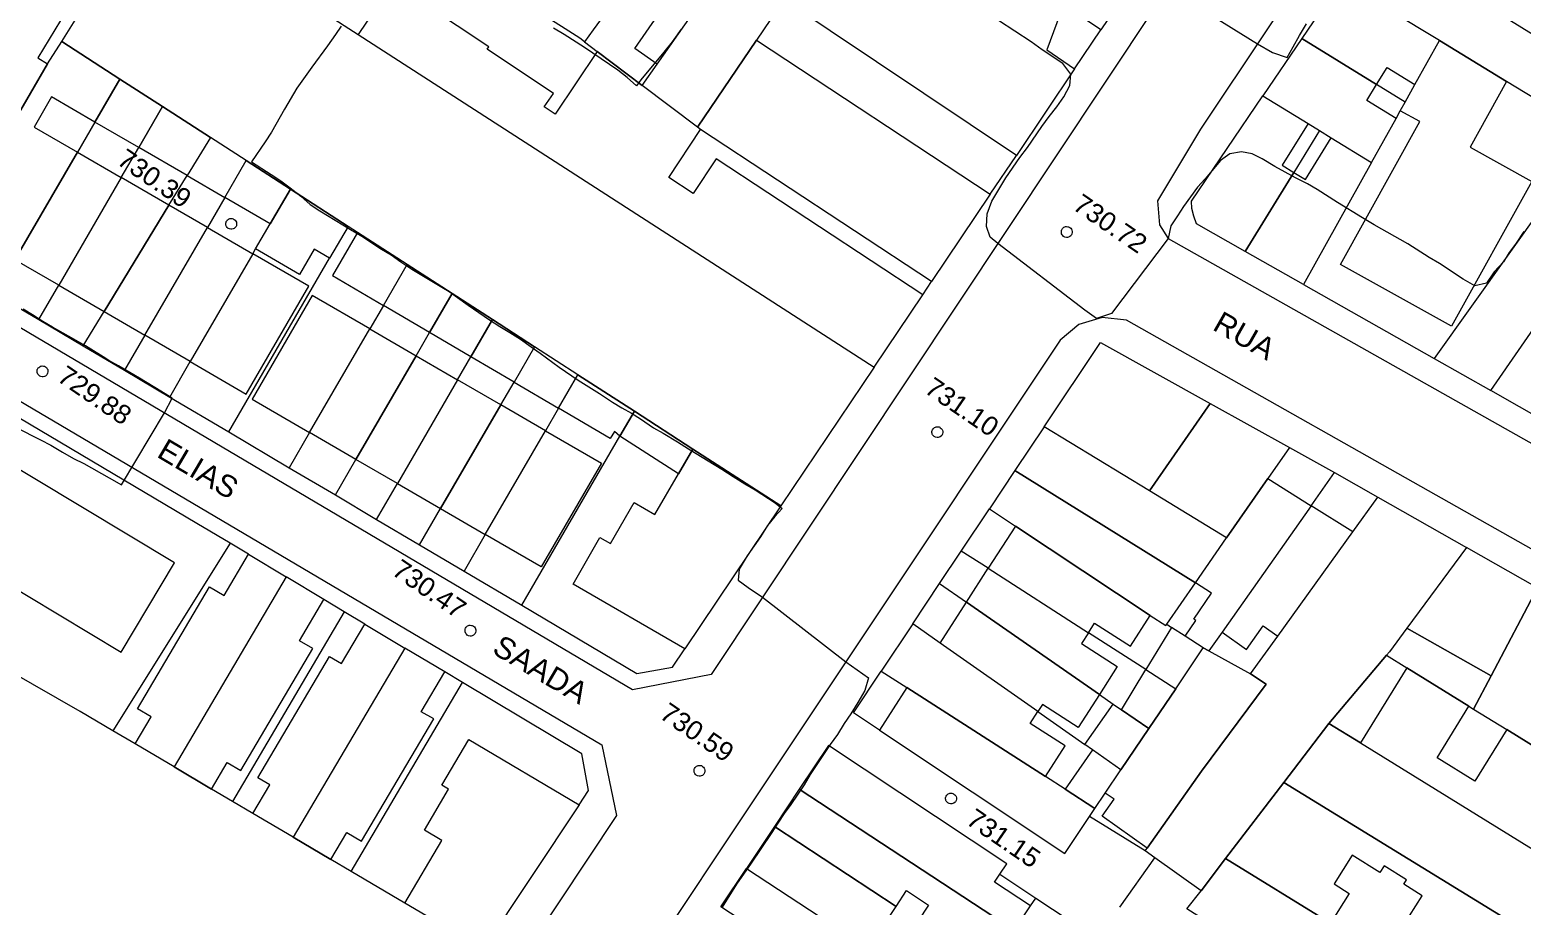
# Model space of a CAD drawing. Header units: metres. Extents: x 322294 to 7190115, y 7390841 to 10157759.
# Drawn here: x 322799.7 to 322936.9, y 7393449.4 to 7393530 of the extents above; entities that cross this region are included whole.
import ezdxf
from ezdxf.enums import TextEntityAlignment as Align

# ---------------------------------------------------------------- set-up
doc = ezdxf.new("R2010")
doc.units = ezdxf.units.M
doc.layers.get('0').update_dxf_attribs({"lineweight": 18})
for name, color, linetype, lineweight in [('100_SIST_VIARIO_MEIO_FIO', 1, 'Continuous', 18), ('160_P_SIMP_ASF_TOP', 7, 'Continuous', 18), ('206_MURO_E_MURO_ARRIMO', 7, 'Continuous', 18), ('214_PROJ_BEIRAL_EDIF', 10, 'Continuous', 18), ('600_CURVA_MESTRA', 14, 'Continuous', 18), ('604_CURVA_INTERM', 7, 'Continuous', 18), ('606_PTO_COTADO', 7, 'Continuous', 18), ('608_PTO_COTADO_INTERVIA', 1, 'Continuous', 18)]:
    doc.layers.add(name, color=color, linetype=linetype, lineweight=lineweight)
doc.styles.add('Style-Arial', font='arial.ttf', dxfattribs={"height": 1.75})

# ---------------------------------------------------------------- blocks, each defined once
blk = doc.blocks.new('SP09')
at = {"color": 0, "linetype": 'Continuous'}
blk.add_lwpolyline([(-0.03, -0.51), (-0.14, -0.49), (-0.24, -0.46), (-0.31, -0.42), (-0.35, -0.39), (-0.42, -0.31), (-0.47, -0.24), (-0.51, -0.15), (-0.52, -0.09), (-0.52, 0.03), (-0.51, 0.11), (-0.48, 0.2), (-0.44, 0.27), (-0.4, 0.33), (-0.32, 0.39), (-0.23, 0.44), (-0.15, 0.48), (-0.1, 0.48), (-0.03, 0.48), (0.08, 0.48), (0.19, 0.44), (0.27, 0.4), (0.35, 0.32), (0.41, 0.23), (0.46, 0.11), (0.48, 0.03), (0.48, -0.03), (0.47, -0.08), (0.44, -0.21), (0.38, -0.3), (0.31, -0.38), (0.23, -0.44), (0.1, -0.49), (0.02, -0.51)], close=True, dxfattribs=at)
blk = doc.blocks.new('SP10')
at = {"color": 0, "linetype": 'Continuous'}
blk.add_lwpolyline([(-0.03, -0.51), (-0.14, -0.49), (-0.24, -0.46), (-0.31, -0.42), (-0.35, -0.39), (-0.42, -0.31), (-0.47, -0.24), (-0.51, -0.15), (-0.52, -0.09), (-0.52, 0.03), (-0.51, 0.11), (-0.48, 0.2), (-0.44, 0.27), (-0.4, 0.33), (-0.32, 0.39), (-0.23, 0.44), (-0.15, 0.48), (-0.1, 0.48), (-0.03, 0.48), (0.08, 0.48), (0.19, 0.44), (0.27, 0.4), (0.35, 0.32), (0.41, 0.23), (0.46, 0.11), (0.48, 0.03), (0.48, -0.03), (0.47, -0.08), (0.44, -0.21), (0.38, -0.3), (0.31, -0.38), (0.23, -0.44), (0.1, -0.49), (0.02, -0.51)], close=True, dxfattribs=at)

msp = doc.modelspace()

# ---------------------------------------------------------------- linework, layer by layer
at = {"layer": '100_SIST_VIARIO_MEIO_FIO'}
for points in [[(322900.96, 7393538.542), (322902.554, 7393537.071), (322903.436, 7393535.021), (322903.17, 7393532.102), (322862.346, 7393470.713), (322855.114, 7393469.324), (322721.076, 7393548.629), (322719.914, 7393554.409), (322762.751, 7393611.299), (322764.582, 7393612.58), (322766.759, 7393613.091), (322768.971, 7393612.757), (322851.08, 7393566.635)], [(322956.287, 7393587.088), (322954.199, 7393587.706), (322952.049, 7393587.147), (322950.503, 7393585.55), (322907.344, 7393520.883), (322903.406, 7393514.297), (322903.578, 7393512.086), (322904.374, 7393510.826), (322976.5, 7393470.182), (322978.732, 7393470.195), (322980.747, 7393471.153), (322981.746, 7393472.189), (323030.519, 7393541.505), (323030.344, 7393544.441), (323028.326, 7393546.609), (322997.897, 7393563.735)], [(322716.848, 7393544.466), (322784.438, 7393504.341), (322852.286, 7393464.245), (322853.64, 7393457.744), (322808.55, 7393389.808), (322806.057, 7393388.209), (322803.095, 7393388.157), (322801.716, 7393388.735), (322698.636, 7393453.14), (322664.209, 7393474.615), (322663.254, 7393476.628), (322663.354, 7393478.853), (322663.8, 7393479.879), (322711.666, 7393543.317), (322713.616, 7393544.405), (322716.574, 7393544.536)], [(322847.495, 7393430.969), (322845.464, 7393426.544), (322845.645, 7393424.317), (322845.906, 7393423.614), (322886.75, 7393382.448), (322889.405, 7393380.496), (322905.017, 7393373.258), (322909.758, 7393371.497), (322911.202, 7393371.824), (322912.169, 7393372.7), (322968.022, 7393452.599), (322971.487, 7393457.984), (322971.647, 7393460.947), (322970.342, 7393463.613), (322969.787, 7393464.177), (322900.535, 7393503.328), (322898.313, 7393503.566), (322896.173, 7393502.921), (322894.452, 7393501.494), (322875.46, 7393472.999)]]:
    msp.add_lwpolyline(points, close=True, dxfattribs=at)
at = {"layer": '206_MURO_E_MURO_ARRIMO'}
for p, q in [((322895.782, 7393526.458), (322898.182, 7393530.032)), ((322888.023, 7393514.905), (322890.419, 7393518.472)), ((322881.807, 7393505.649), (322882.625, 7393506.867)), ((322916.844, 7393506.608), (322928.839, 7393499.805)), ((322796.506, 7393505.745), (322800.51, 7393503.376)), ((322800.51, 7393503.376), (322804.588, 7393500.963)), ((322804.588, 7393500.963), (322808.395, 7393498.71)), ((322808.395, 7393498.71), (322812.548, 7393496.253)), ((322815.057, 7393484.624), (322795.307, 7393496.322)), ((322812.548, 7393496.253), (322817.979, 7393493.039)), ((322817.979, 7393493.039), (322823.541, 7393489.749)), ((322915.53, 7393491.616), (322919.69, 7393489.301)), ((322823.541, 7393489.749), (322827.785, 7393487.238)), ((322919.69, 7393489.301), (322923.657, 7393487.05)), ((322827.785, 7393487.238), (322831.576, 7393484.995)), ((322885.355, 7393482.083), (322887.94, 7393485.961)), ((322818.103, 7393482.798), (322815.057, 7393484.624)), ((322831.576, 7393484.995), (322835.538, 7393482.651)), ((322819.797, 7393481.783), (322818.103, 7393482.798)), ((322835.538, 7393482.651), (322839.625, 7393480.233)), ((322883.359, 7393479.088), (322885.355, 7393482.083)), ((322839.625, 7393480.233), (322844.93, 7393477.094)), ((322880.887, 7393475.379), (322883.359, 7393479.088)), ((322828.609, 7393476.5), (322826.727, 7393477.628)), ((322830.507, 7393475.362), (322828.609, 7393476.5)), ((322844.93, 7393477.094), (322855.519, 7393470.829)), ((322858.806, 7393471.4), (322859.931, 7393473.075)), ((322839.482, 7393469.981), (322837.849, 7393470.96)), ((322855.519, 7393470.829), (322858.806, 7393471.4)), ((322875.434, 7393467.197), (322877.991, 7393471.034)), ((322850.442, 7393463.41), (322839.482, 7393469.981)), ((322877.837, 7393465.598), (322875.434, 7393467.197)), ((322851.068, 7393460.034), (322850.442, 7393463.41)), ((322850.212, 7393458.745), (322851.068, 7393460.034)), ((322902.254, 7393454.488), (322897.141, 7393457.647)), ((322899.946, 7393449.309), (322903.146, 7393453.859)), ((322888.904, 7393452.351), (322892.212, 7393450.15)), ((322892.212, 7393450.15), (322896.9, 7393447.031))]:
    msp.add_line(p, q, dxfattribs=at)
for points in [[(322850.704, 7393528.938), (322850.263, 7393529.272), (322846.661, 7393531.571)], [(322926.178, 7393523.387), (322923.548, 7393525.005)], [(322805.676, 7393521.553), (322804.065, 7393518.777)], [(322925.339, 7393521.877), (322925.736, 7393522.591)], [(322918.306, 7393520.765), (322915.944, 7393516.924)], [(322808.09, 7393516.443), (322809.7, 7393519.219)], [(322812.482, 7393513.895), (322814.155, 7393516.635)], [(322817.625, 7393514.622), (322816.015, 7393511.846)], [(322820.189, 7393509.424), (322820.448, 7393509.872)], [(322817.979, 7393493.039), (322827.251, 7393509.022)], [(322800.51, 7393503.376), (322802.339, 7393506.529)], [(322804.588, 7393500.963), (322806.509, 7393504.11)], [(322832.203, 7393504.681), (322830.947, 7393502.517)], [(322835.212, 7393500.043), (322836.454, 7393502.184)], [(322810.264, 7393501.932), (322808.395, 7393498.71)], [(322812.548, 7393496.253), (322814.438, 7393499.51)], [(322839.022, 7393497.833), (322840.252, 7393499.952)], [(322843.004, 7393495.523), (322844.221, 7393497.621)], [(322848.315, 7393495.215), (322847.112, 7393493.14)], [(322825.412, 7393492.975), (322823.541, 7393489.749)], [(322844.93, 7393477.094), (322853.956, 7393492.653)], [(322827.785, 7393487.238), (322829.677, 7393490.501)], [(322917.54, 7393486.252), (322919.69, 7393489.301)], [(322831.576, 7393484.995), (322833.487, 7393488.29)], [(322835.538, 7393482.651), (322837.469, 7393485.981)], [(322841.577, 7393483.598), (322839.625, 7393480.233)], [(322818.103, 7393482.798), (322807.329, 7393465.529)], [(322887.832, 7393480.492), (322885.355, 7393482.083)], [(322883.359, 7393479.088), (322885.829, 7393477.374)], [(322828.609, 7393476.5), (322818.313, 7393459.049)], [(322904.247, 7393475.338), (322904.68, 7393475.06)], [(322902.333, 7393471.177), (322897.056, 7393474.567)], [(322829.231, 7393452.607), (322839.482, 7393469.981)], [(322898.059, 7393468.888), (322899.338, 7393468)], [(322892.392, 7393467.308), (322896.721, 7393464.271)], [(322891.727, 7393449.429), (322892.212, 7393450.15)]]:
    msp.add_lwpolyline(points, dxfattribs=at)
at = {"layer": '214_PROJ_BEIRAL_EDIF'}
for points in [[(322870.585, 7393535.106), (322879.872, 7393548.845), (322899.531, 7393537.763), (322900.755, 7393533.862), (322898.182, 7393530.032), (322894.767, 7393532.325), (322893.211, 7393528.184), (322895.782, 7393526.458), (322890.419, 7393518.472), (322869.044, 7393532.827)], [(322870.585, 7393535.106), (322869.044, 7393532.827), (322866.508, 7393529.075), (322861.101, 7393521.077), (322856.008, 7393524.928), (322857.383, 7393526.879), (322860.513, 7393531.319), (322872.531, 7393548.371), (322875.565, 7393546.233), (322872.212, 7393541.476), (322873.054, 7393540.883), (322870.461, 7393537.204), (322869.711, 7393537.733), (322868.765, 7393536.389)], [(322829.835, 7393511.385), (322828.952, 7393511.956), (322823.646, 7393515.384), (322819.588, 7393518.006), (322816.292, 7393520.136), (322811.884, 7393522.984), (322807.972, 7393525.512), (322802.626, 7393528.967), (322804.01, 7393531.162), (322807.622, 7393536.893), (322810.796, 7393541.928), (322829.892, 7393529.606), (322877.337, 7393498.992), (322868.765, 7393486.229), (322860.66, 7393491.467), (322855.283, 7393494.941), (322850.099, 7393498.291), (322846.106, 7393500.871), (322842.236, 7393503.372), (322838.532, 7393505.765), (322834.386, 7393508.444)], [(322788.787, 7393519.04), (322797.472, 7393533.331), (322798.202, 7393534.531), (322800.092, 7393533.382), (322801.102, 7393535.045), (322799.212, 7393536.193), (322799.574, 7393536.789), (322801.868, 7393540.564), (322807.622, 7393536.893), (322804.01, 7393531.162), (322803.038, 7393531.752), (322800.421, 7393527.446), (322801.323, 7393526.898), (322798.188, 7393521.497), (322795.48, 7393516.831), (322793.335, 7393518.134), (322792.51, 7393516.777)], [(322947.972, 7393523.419), (322950.257, 7393522.005), (322953.76, 7393519.837), (322951.144, 7393515.734), (322948.342, 7393517.521), (322943.548, 7393520.417), (322935.508, 7393525.292), (322929.325, 7393529.042), (322920.259, 7393534.547), (322923.105, 7393538.809)], [(322861.374, 7393520.871), (322861.101, 7393521.077), (322856.008, 7393524.928), (322851.872, 7393528.055), (322848.001, 7393522.276), (322847.002, 7393522.945), (322847.839, 7393524.194), (322841.752, 7393528.271), (322841.886, 7393528.471), (322833.081, 7393534.367), (322829.892, 7393529.606), (322877.337, 7393498.992), (322881.807, 7393505.649), (322862.799, 7393518.168), (322860.691, 7393514.967), (322858.456, 7393516.439)], [(322923.548, 7393525.005), (322924.511, 7393526.571), (322927.073, 7393524.995), (322929.325, 7393529.042), (322920.259, 7393534.547), (322916.662, 7393529.241)], [(322850.704, 7393528.938), (322851.872, 7393528.055), (322856.008, 7393524.928), (322857.383, 7393526.879), (322855.318, 7393528.334), (322857.428, 7393531.328), (322854.139, 7393533.646), (322853.344, 7393532.557), (322851.51, 7393530.042)], [(322805.676, 7393521.553), (322801.687, 7393523.867), (322800.076, 7393521.091), (322804.065, 7393518.777), (322798.315, 7393508.863), (322793.224, 7393511.816), (322798.675, 7393521.214), (322798.188, 7393521.497), (322801.323, 7393526.898), (322802.626, 7393528.967), (322807.972, 7393525.512)], [(322861.101, 7393521.077), (322866.508, 7393529.075), (322888.023, 7393514.905), (322882.625, 7393506.867), (322861.374, 7393520.871)], [(322923.548, 7393525.005), (322916.662, 7393529.241), (322913.091, 7393523.973), (322917.244, 7393521.418), (322918.306, 7393520.765), (322919.376, 7393520.106), (322923.084, 7393517.825), (322925.339, 7393521.877), (322922.644, 7393523.535)], [(322926.178, 7393523.387), (322927.073, 7393524.995), (322929.325, 7393529.042), (322935.508, 7393525.292), (322932.147, 7393519.251), (322937.837, 7393516.085), (322930.428, 7393502.767), (322920.22, 7393508.447), (322927.533, 7393521.591), (322925.736, 7393522.591)], [(322809.7, 7393519.219), (322805.676, 7393521.553), (322807.972, 7393525.512), (322811.884, 7393522.984)], [(322814.155, 7393516.635), (322809.7, 7393519.219), (322811.884, 7393522.984), (322816.292, 7393520.136)], [(322917.244, 7393521.418), (322914.881, 7393517.578), (322915.944, 7393516.924), (322911.472, 7393509.654), (322906.988, 7393512.197), (322906.755, 7393512.88), (322906.562, 7393513.594), (322906.52, 7393514.281), (322913.091, 7393523.973)], [(322814.155, 7393516.635), (322817.625, 7393514.622), (322819.588, 7393518.006), (322816.292, 7393520.136)], [(322915.944, 7393516.924), (322917.014, 7393516.266), (322919.376, 7393520.106), (322923.084, 7393517.825), (322916.844, 7393506.608), (322911.472, 7393509.654)], [(322808.09, 7393516.443), (322802.339, 7393506.529), (322798.315, 7393508.863), (322804.065, 7393518.777)], [(322947.056, 7393515.659), (322942.432, 7393518.853), (322928.839, 7393499.805), (322934.061, 7393496.843)], [(322821.799, 7393512.201), (322817.625, 7393514.622), (322819.588, 7393518.006), (322823.646, 7393515.384)], [(322808.09, 7393516.443), (322802.339, 7393506.529), (322806.509, 7393504.11), (322812.482, 7393513.895)], [(322827.251, 7393509.022), (322825.829, 7393509.847), (322824.485, 7393507.53), (322820.448, 7393509.872), (322821.799, 7393512.201), (322823.646, 7393515.384), (322828.952, 7393511.956)], [(322947.056, 7393515.659), (322951.882, 7393512.326), (322948.507, 7393507.364), (322939.321, 7393493.861), (322934.061, 7393496.843)], [(322812.482, 7393513.895), (322806.509, 7393504.11), (322810.264, 7393501.932), (322816.015, 7393511.846)], [(322820.189, 7393509.424), (322814.438, 7393499.51), (322810.264, 7393501.932), (322816.015, 7393511.846)], [(322832.203, 7393504.681), (322834.386, 7393508.444), (322829.835, 7393511.385), (322827.536, 7393507.423)], [(322820.189, 7393509.424), (322814.438, 7393499.51), (322819.581, 7393496.527), (322825.331, 7393506.441)], [(322836.454, 7393502.184), (322832.203, 7393504.681), (322834.386, 7393508.444), (322838.532, 7393505.765)], [(322825.412, 7393492.975), (322830.947, 7393502.517), (322825.659, 7393505.585), (322820.124, 7393496.042)], [(322840.252, 7393499.952), (322836.454, 7393502.184), (322838.532, 7393505.765), (322842.236, 7393503.372)], [(322825.412, 7393492.975), (322830.947, 7393502.517), (322835.212, 7393500.043), (322829.677, 7393490.501)], [(322844.221, 7393497.621), (322840.252, 7393499.952), (322842.236, 7393503.372), (322846.106, 7393500.871)], [(322844.221, 7393497.621), (322848.315, 7393495.215), (322850.099, 7393498.291), (322846.106, 7393500.871)], [(322908.243, 7393495.67), (322902.658, 7393487.613), (322892.979, 7393493.521), (322898.153, 7393501.284)], [(322839.022, 7393497.833), (322833.487, 7393488.29), (322829.677, 7393490.501), (322835.212, 7393500.043)], [(322853.956, 7393492.653), (322853.453, 7393493.079), (322853.058, 7393492.428), (322848.315, 7393495.215), (322850.099, 7393498.291), (322855.283, 7393494.941)], [(322839.022, 7393497.833), (322833.487, 7393488.29), (322837.469, 7393485.981), (322843.004, 7393495.523)], [(322843.004, 7393495.523), (322837.469, 7393485.981), (322841.577, 7393483.598), (322847.112, 7393493.14)], [(322913.549, 7393488.758), (322909.754, 7393483.282), (322902.658, 7393487.613), (322908.243, 7393495.67), (322915.53, 7393491.616)], [(322853.956, 7393492.653), (322855.283, 7393494.941), (322860.66, 7393491.467), (322859.333, 7393489.179)], [(322841.577, 7393483.598), (322847.112, 7393493.14), (322852.251, 7393490.16), (322846.715, 7393480.617)], [(322909.754, 7393483.282), (322902.658, 7393487.613), (322892.979, 7393493.521), (322890.287, 7393489.482), (322906.891, 7393479.153)], [(322813, 7393480.994), (322795.87, 7393491.274), (322790.948, 7393483.072), (322808.078, 7393472.792)], [(322868.765, 7393486.229), (322859.931, 7393473.075), (322849.642, 7393479.043), (322852.122, 7393483.319), (322853.077, 7393482.765), (322855.275, 7393486.554), (322857.172, 7393485.453), (322859.333, 7393489.179), (322860.66, 7393491.467)], [(322890.329, 7393484.38), (322902.739, 7393476.166), (322904.166, 7393475.221), (322904.247, 7393475.338), (322906.891, 7393479.153), (322890.287, 7393489.482), (322887.94, 7393485.961)], [(322905.946, 7393474.247), (322906.941, 7393475.682), (322906.739, 7393475.822), (322908.382, 7393478.192), (322906.891, 7393479.153), (322909.754, 7393483.282), (322913.549, 7393488.758), (322917.54, 7393486.252), (322909.337, 7393474.623), (322908.12, 7393472.896), (322907.612, 7393473.177)], [(322911.956, 7393470.776), (322914.458, 7393474.256), (322921.359, 7393483.854), (322923.657, 7393487.05), (322931.813, 7393482.422), (322926.341, 7393474.983), (322924.75, 7393472.82), (322924.467, 7393472.486), (322919.162, 7393466.222), (322915.015, 7393460.787), (322909.669, 7393453.782), (322907.417, 7393450.83), (322903.146, 7393453.859), (322902.254, 7393454.488), (322902.439, 7393454.748), (322907.459, 7393461.826), (322913.382, 7393469.824)], [(322917.54, 7393486.252), (322909.337, 7393474.623), (322911.593, 7393473.032), (322913.122, 7393475.199), (322914.458, 7393474.256), (322921.359, 7393483.854)], [(322887.832, 7393480.492), (322897.056, 7393474.567), (322897.618, 7393475.442), (322900.915, 7393473.325), (322902.739, 7393476.166), (322890.329, 7393484.38)], [(322809.364, 7393464.329), (322810.84, 7393466.83), (322809.592, 7393467.566), (322816.212, 7393478.786), (322817.56, 7393477.991), (322819.797, 7393481.783), (322823.271, 7393479.7), (322812.952, 7393462.212)], [(322938.367, 7393478.703), (322931.813, 7393482.422), (322926.341, 7393474.983), (322934.088, 7393470.586)], [(322898.059, 7393468.888), (322885.829, 7393477.374), (322887.832, 7393480.492), (322897.056, 7393474.567), (322896.411, 7393473.562), (322899.703, 7393471.447)], [(322816.385, 7393460.186), (322817.83, 7393462.635), (322819.099, 7393461.887), (322825.719, 7393473.107), (322824.488, 7393473.833), (322826.727, 7393477.628), (322823.271, 7393479.7), (322812.952, 7393462.212)], [(322934.088, 7393470.586), (322932.48, 7393467.536), (322935.527, 7393465.653), (322938.434, 7393463.857), (322944.362, 7393475.301), (322938.367, 7393478.703)], [(322892.392, 7393467.308), (322883.411, 7393473.609), (322885.829, 7393477.374), (322898.059, 7393468.888), (322896.108, 7393465.85), (322892.815, 7393467.966)], [(322820.196, 7393457.938), (322821.746, 7393460.566), (322820.644, 7393461.216), (322827.233, 7393472.383), (322828.358, 7393471.719), (322830.507, 7393475.362), (322834.185, 7393473.157), (322823.912, 7393455.745)], [(322892.392, 7393467.308), (322883.411, 7393473.609), (322880.887, 7393475.379), (322877.991, 7393471.034), (322880.354, 7393469.516), (322893.085, 7393461.339), (322894.896, 7393464.159), (322891.692, 7393466.218)], [(322905.946, 7393474.247), (322904.68, 7393475.06), (322902.333, 7393471.177), (322905.076, 7393469.415), (322907.612, 7393473.177)], [(322924.467, 7393472.486), (322926.327, 7393471.337), (322932.045, 7393467.804), (322932.48, 7393467.536), (322934.088, 7393470.586), (322926.341, 7393474.983), (322924.75, 7393472.82)], [(322827.368, 7393453.706), (322828.831, 7393456.186), (322830.192, 7393455.383), (322836.827, 7393466.629), (322835.689, 7393467.3), (322837.849, 7393470.96), (322834.185, 7393473.157), (322823.912, 7393455.745)], [(322902.439, 7393454.748), (322898.305, 7393457.68), (322899.411, 7393459.24), (322898.602, 7393459.814), (322900.038, 7393461.944), (322902.597, 7393465.739), (322905.076, 7393469.415), (322907.612, 7393473.177), (322908.12, 7393472.896), (322911.956, 7393470.776), (322913.382, 7393469.824), (322907.459, 7393461.826)], [(322919.162, 7393466.222), (322924.467, 7393472.486), (322926.327, 7393471.337), (322922.061, 7393464.431)], [(322900.096, 7393467.474), (322902.333, 7393471.177), (322905.076, 7393469.415), (322902.597, 7393465.739)], [(322938.434, 7393463.857), (322935.527, 7393465.653), (322932.598, 7393460.911), (322929.115, 7393463.062), (322932.045, 7393467.804), (322926.327, 7393471.337), (322922.061, 7393464.431), (322957.607, 7393442.47), (322962.253, 7393449.142), (322956.812, 7393452.503), (322954.04, 7393448.016), (322950.341, 7393450.301), (322953.114, 7393454.788), (322950.381, 7393456.477), (322946.226, 7393459.043), (322943.569, 7393454.743), (322939.738, 7393457.109), (322942.395, 7393461.41), (322941.326, 7393462.071)], [(322894.894, 7393460.177), (322893.085, 7393461.339), (322880.354, 7393469.516), (322877.837, 7393465.598), (322894.885, 7393454.256), (322897.141, 7393457.647), (322897.652, 7393458.405)], [(322897.421, 7393463.779), (322896.721, 7393464.271), (322899.338, 7393468), (322900.096, 7393467.474), (322902.597, 7393465.739), (322900.038, 7393461.944)], [(322932.045, 7393467.804), (322932.48, 7393467.536), (322935.527, 7393465.653), (322932.598, 7393460.911), (322929.115, 7393463.062)], [(322922.061, 7393464.431), (322957.607, 7393442.47), (322953.784, 7393436.98), (322915.015, 7393460.787), (322919.162, 7393466.222)], [(322836.637, 7393448.238), (322834.169, 7393449.694), (322837.565, 7393455.45), (322835.972, 7393456.39), (322838.195, 7393460.158), (322837.572, 7393460.525), (322840.056, 7393464.736), (322850.212, 7393458.745), (322841.383, 7393445.437)], [(322891.727, 7393449.429), (322888.413, 7393451.603), (322888.904, 7393452.351), (322889.529, 7393453.289), (322873.13, 7393464.2), (322870.442, 7393460.159), (322890.219, 7393447.186)], [(322900.038, 7393461.944), (322897.421, 7393463.779), (322894.894, 7393460.177), (322897.652, 7393458.405), (322898.602, 7393459.814)], [(322879.37, 7393449.385), (322880.325, 7393450.842), (322882.35, 7393449.513), (322881.395, 7393448.057), (322887.925, 7393443.773), (322890.219, 7393447.186), (322870.442, 7393460.159), (322868.164, 7393456.736)], [(322919.307, 7393447.853), (322909.669, 7393453.782), (322915.015, 7393460.787), (322953.784, 7393436.98), (322948.923, 7393430.001), (322948.742, 7393429.742), (322932.95, 7393439.459), (322935.076, 7393442.822), (322928.029, 7393447.278), (322928.18, 7393447.518), (322926.58, 7393448.531), (322927.734, 7393450.357), (322926.044, 7393451.425), (322926.292, 7393451.818), (322924.234, 7393453.12), (322923.846, 7393452.507), (322921.319, 7393454.106), (322919.639, 7393451.45), (322921.027, 7393450.573)], [(322879.37, 7393449.385), (322868.164, 7393456.736), (322865.591, 7393452.868), (322882.095, 7393442.042), (322883.522, 7393444.218), (322884.536, 7393443.553), (322883.108, 7393441.377), (322883.247, 7393441.286), (322885.333, 7393439.918), (322887.925, 7393443.773), (322881.395, 7393448.057), (322880.421, 7393446.572), (322878.396, 7393447.9)], [(322885.333, 7393439.918), (322883.1, 7393436.597), (322882.966, 7393436.397), (322879.728, 7393438.521), (322876.454, 7393440.669), (322877.472, 7393442.221), (322875.38, 7393443.593), (322874.362, 7393442.041), (322863.241, 7393449.336), (322865.591, 7393452.868), (322882.095, 7393442.042), (322881.114, 7393440.546), (322882.267, 7393439.79), (322883.247, 7393441.286)], [(322910.879, 7393446.115), (322906.085, 7393449.147), (322907.417, 7393450.83), (322909.669, 7393453.782), (322919.307, 7393447.853), (322932.95, 7393439.459), (322948.742, 7393429.742), (322945.067, 7393424.496)]]:
    msp.add_lwpolyline(points, close=True, dxfattribs=at)
msp.add_lwpolyline([(322836.637, 7393448.238), (322834.169, 7393449.694), (322829.231, 7393452.607), (322827.368, 7393453.706), (322823.912, 7393455.745), (322820.196, 7393457.938), (322818.313, 7393459.049), (322816.385, 7393460.186), (322812.952, 7393462.212), (322809.364, 7393464.329), (322807.329, 7393465.529), (322804.321, 7393467.304), (322784.656, 7393478.573), (322779.27, 7393481.659), (322775.592, 7393483.766), (322774.039, 7393484.656), (322752.831, 7393451.675), (322757.748, 7393448.848)], dxfattribs=at)
at = {"layer": '600_CURVA_MESTRA', "elevation": 730}
for points in [[(322903.389, 7393534.498), (322912.589, 7393528.741), (322913.964, 7393527.942), (322915.315, 7393527.498), (322915.892, 7393528.469), (322916.458, 7393529.515), (322917.091, 7393530.589)], [(322798.411, 7393493.44), (322800.653, 7393492.323), (322801.629, 7393491.812), (322802.7, 7393491.164), (322803.708, 7393490.608), (322804.659, 7393490.121), (322806.988, 7393488.818), (322808.121, 7393488.161), (322812.059, 7393494.798), (322812.761, 7393496.141), (322811.72, 7393496.802), (322809.766, 7393497.985), (322808.879, 7393498.523), (322807.847, 7393499.117), (322806.952, 7393499.609), (322806.669, 7393499.804), (322804.792, 7393500.957), (322803.726, 7393501.587), (322801.764, 7393502.682), (322800.882, 7393503.202), (322799.929, 7393503.811), (322799.057, 7393504.343)]]:
    msp.add_lwpolyline(points, dxfattribs=at)
at = {"layer": '604_CURVA_INTERM', "elevation": 731}
for points in [[(322828.307, 7393530.389), (322827.811, 7393529.617), (322827.064, 7393528.557), (322825.617, 7393526.611), (322824.246, 7393524.665), (322823.1, 7393522.744), (322821.914, 7393520.621), (322821.342, 7393519.732), (322820.086, 7393517.902), (322821.878, 7393516.726), (322822.756, 7393516.151), (322823.639, 7393515.511), (322824.619, 7393514.733), (322825.462, 7393513.971), (322826.368, 7393513.394), (322829.165, 7393511.68), (322830.204, 7393511.06), (322832.042, 7393509.866), (322832.918, 7393509.321), (322833.794, 7393508.692), (322834.809, 7393508.03), (322837.573, 7393506.363), (322838.259, 7393505.963), (322840.002, 7393504.697), (322841.962, 7393503.357), (322842.918, 7393502.729), (322843.82, 7393502.2), (322844.803, 7393501.59), (322845.787, 7393500.88), (322846.633, 7393500.296), (322848.378, 7393499.006), (322850.128, 7393497.807), (322852.079, 7393496.567), (322853.27, 7393495.785), (322854.123, 7393495.25), (322855.011, 7393494.763), (322855.865, 7393494.24), (322857.031, 7393493.411), (322857.946, 7393492.915), (322859.252, 7393492.142), (322860.279, 7393491.494), (322863.338, 7393489.622), (322864.381, 7393488.933), (322865.437, 7393488.274), (322866.386, 7393487.723), (322868.221, 7393486.514), (322868.873, 7393486.008), (322868.19, 7393485.248), (322867.517, 7393484.441), (322866.874, 7393483.397), (322866.317, 7393482.562), (322865.651, 7393481.637), (322864.91, 7393480.425), (322864.821, 7393479.416), (322865.744, 7393478.716), (322867.08, 7393477.831), (322874.725, 7393471.895), (322875.778, 7393471.145), (322876.817, 7393470.426), (322876.477, 7393469.236), (322875.84, 7393468.156), (322875.196, 7393467.112), (322874.582, 7393466.216), (322873.969, 7393465.199), (322873.286, 7393464.291), (322872.122, 7393462.532), (322871.466, 7393461.513), (322870.893, 7393460.568), (322869.688, 7393458.746), (322869.079, 7393457.924), (322868.488, 7393457.041), (322867.874, 7393456.079), (322865.956, 7393453.282), (322864.69, 7393451.42), (322863.363, 7393449.325)], [(322859.576, 7393530.093), (322858.763, 7393528.947), (322858.008, 7393527.985), (322855.886, 7393525.428), (322855.483, 7393524.874), (322854.629, 7393525.659), (322853.753, 7393526.335), (322850.686, 7393528.398), (322848.822, 7393529.598), (322847.834, 7393530.19)], [(322937.09, 7393511.491), (322936.392, 7393510.423), (322935.753, 7393509.55), (322935.212, 7393508.702), (322934.36, 7393507.774), (322933.665, 7393506.734), (322932.587, 7393506.487), (322931.522, 7393507.095), (322929.333, 7393508.534), (322928.394, 7393509.093), (322926.436, 7393510.353), (322923.341, 7393512.11), (322922.252, 7393512.731), (322919.944, 7393514.149), (322918.087, 7393515.345), (322917.197, 7393515.865), (322916.109, 7393516.431), (322914.203, 7393517.469), (322913.021, 7393518.181), (322912.114, 7393518.626), (322911.125, 7393518.801), (322910.055, 7393518.622), (322909.19, 7393518.001), (322907.771, 7393516.335), (322907.087, 7393515.56), (322905.796, 7393513.789), (322905.236, 7393512.915), (322904.628, 7393512.001), (322904.374, 7393510.826), (322899.162, 7393503.928), (322897.787, 7393503.487), (322896.722, 7393504.236), (322888.727, 7393510.383), (322888.006, 7393510.971), (322887.666, 7393511.931), (322887.748, 7393513.102), (322888.171, 7393514.27), (322889.449, 7393516.417), (322890.737, 7393518.293), (322891.433, 7393519.214), (322892.758, 7393521.133), (322893.426, 7393522.06), (322894.138, 7393522.941), (322894.792, 7393523.864), (322895.341, 7393524.922), (322895.415, 7393525.948), (322894.688, 7393526.932), (322892.796, 7393528.204), (322891.781, 7393528.924), (322888.786, 7393530.884)]]:
    msp.add_lwpolyline(points, dxfattribs=at)

# ---------------------------------------------------------------- block references
at = {"layer": '606_PTO_COTADO', "rotation": 325.5688295630279}
for p in [(322818.235, 7393512.175, 730.395), (322800.875, 7393498.605, 729.885), (322883.18, 7393493.02, 731.1), (322840.234, 7393474.753, 730.475), (322884.435, 7393459.305, 731.15)]:
    msp.add_blockref('SP09', p, dxfattribs=at)
at = {"layer": '608_PTO_COTADO_INTERVIA', "rotation": 325.5688295630279}
for p in [(322895.08, 7393511.43, 730.725), (322861.298, 7393461.859, 730.58)]:
    msp.add_blockref('SP10', p, dxfattribs=at)

# ---------------------------------------------------------------- texts
at = {"layer": '160_P_SIMP_ASF_TOP', "style": 'Style-Arial'}
for s, rotation, p in [('RUA', 330.33472, (322908.855, 7393503.361)), ('ELIAS', 329.38874, (322811.766, 7393491.66)), ('SAADA', 329.41809, (322842.602, 7393473.6))]:
    msp.add_text(s, height=2, rotation=rotation, dxfattribs=at).set_placement(p, align=Align.MIDDLE_LEFT)
at = {"layer": '606_PTO_COTADO', "style": 'Style-Arial'}
for s, p in [('730.39', (322811.155, 7393516.371, 730.395)), ('729.88', (322805.659, 7393496.42, 729.885)), ('731.10', (322885.425, 7393495.346, 731.1)), ('730.47', (322836.437, 7393478.601, 730.475)), ('731.15', (322889.259, 7393455.659, 731.15))]:
    msp.add_text(s, height=1.75, rotation=325.56883, dxfattribs=at).set_placement(p, align=Align.MIDDLE_CENTER)
at = {"layer": '608_PTO_COTADO_INTERVIA', "style": 'Style-Arial'}
for s, p in [('730.72', (322899.066, 7393512.214, 730.725)), ('730.59', (322861.063, 7393465.403, 730.58))]:
    msp.add_text(s, height=1.75, rotation=325.56883, dxfattribs=at).set_placement(p, align=Align.MIDDLE_CENTER)

doc.saveas('drawing.dxf')
